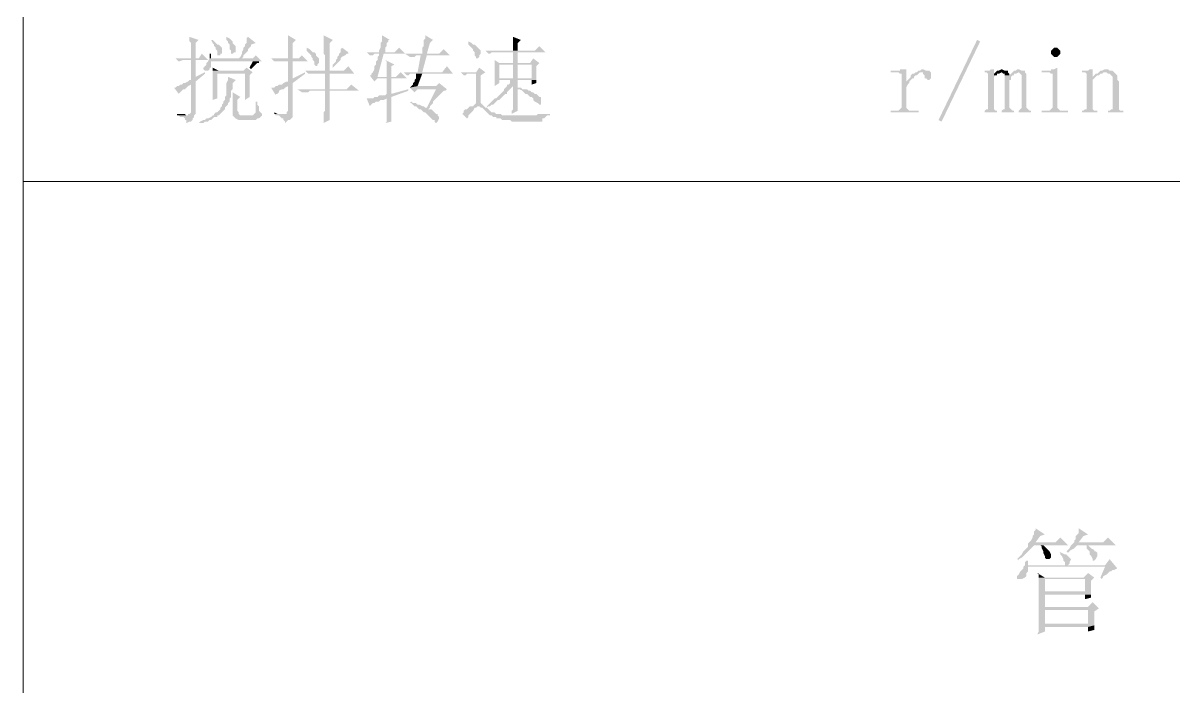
# Model space of a CAD drawing. Header units: millimetres. Extents: x 6 to 291, y 3 to 207.
# Drawn here: x 215.05 to 246.67, y 138.18 to 156.42 of the extents above; entities that cross this region are included whole.
import ezdxf

# ---------------------------------------------------------------- set-up
doc = ezdxf.new("R2010")
doc.units = ezdxf.units.MM

msp = doc.modelspace()

# ---------------------------------------------------------------- hatches: boundary and pattern name
at = {"true_color": 0x00b8b8}
h = msp.add_hatch(color=132, dxfattribs=at)
h.dxf.hatch_style = 2
h.paths.add_polyline_path([(219.625192, 156.040667), (219.625192, 155.913667), (219.667526, 155.871333), (219.667526, 155.448), (219.794526, 155.448), (219.794526, 155.871333), (219.879192, 155.956)])
h = msp.add_hatch(color=132, dxfattribs=at)
h.dxf.hatch_style = 2
h.paths.add_polyline_path([(220.260192, 155.956), (220.217859, 155.956), (220.260192, 155.871333), (220.302526, 155.829), (220.302526, 155.786667), (220.344859, 155.744333), (220.344859, 155.702), (220.387192, 155.659667), (220.387192, 155.617333), (220.387192, 155.532667), (220.471859, 155.532667), (220.471859, 155.575), (220.514192, 155.575), (220.514192, 155.744333), (220.471859, 155.786667), (220.429526, 155.829), (220.387192, 155.829), (220.344859, 155.871333), (220.302526, 155.913667)])
h = msp.add_hatch(color=132, dxfattribs=at)
h.dxf.hatch_style = 2
h.paths.add_polyline_path([(220.641192, 156.040667), (220.641192, 155.956), (220.683526, 155.913667), (220.683526, 155.871333), (220.725859, 155.829), (220.725859, 155.702), (220.768192, 155.659667), (220.768192, 155.575), (220.810526, 155.575), (220.852859, 155.617333), (220.895192, 155.617333), (220.895192, 155.786667), (220.852859, 155.829), (220.810526, 155.871333), (220.810526, 155.913667), (220.768192, 155.956), (220.725859, 155.998333)])
h = msp.add_hatch(color=132, dxfattribs=at)
h.dxf.hatch_style = 2
h.paths.add_polyline_path([(221.233859, 156.040667), (221.191526, 155.998333), (221.191526, 155.871333), (221.149192, 155.829), (221.149192, 155.786667), (221.106859, 155.744333), (221.106859, 155.702), (221.064526, 155.617333), (221.064526, 155.575), (221.022192, 155.490333), (220.979859, 155.448), (221.064526, 155.448), (221.106859, 155.490333), (221.106859, 155.532667), (221.149192, 155.575), (221.191526, 155.617333), (221.233859, 155.659667), (221.233859, 155.702), (221.276192, 155.744333), (221.318526, 155.786667), (221.318526, 155.829), (221.445526, 155.871333)])
h = msp.add_hatch(color=132, dxfattribs=at)
h.dxf.hatch_style = 2
h.paths.add_polyline_path([(222.334526, 156.083), (222.334526, 155.448), (222.461526, 155.448), (222.461526, 155.871333), (222.546192, 155.956)])
h = msp.add_hatch(color=132, dxfattribs=at)
h.dxf.hatch_style = 2
h.paths.add_polyline_path([(223.308192, 156.083), (223.308192, 155.956), (223.308192, 155.575), (223.350526, 155.532667), (223.350526, 155.109333), (223.477526, 155.109333), (223.477526, 155.871333), (223.562192, 155.956)])
h = msp.add_hatch(color=132, dxfattribs=at)
h.dxf.hatch_style = 2
h.paths.add_polyline_path([(224.916859, 156.083), (224.916859, 155.913667), (224.874526, 155.871333), (224.874526, 155.744333), (224.832192, 155.659667), (224.832192, 155.617333), (225.001526, 155.617333), (225.001526, 155.744333), (225.043859, 155.786667), (225.043859, 155.871333), (225.086192, 155.913667), (225.086192, 155.956), (225.128526, 155.956)])
h = msp.add_hatch(color=132, dxfattribs=at)
h.dxf.hatch_style = 2
h.paths.add_polyline_path([(226.102192, 156.083), (226.102192, 155.998333), (226.059859, 155.956), (226.059859, 155.786667), (226.017526, 155.744333), (226.017526, 155.575), (226.144526, 155.575), (226.229192, 155.871333), (226.313859, 155.956)])
h = msp.add_hatch(color=132, dxfattribs=at)
h.dxf.hatch_style = 2
h.paths.add_polyline_path([(227.287526, 155.913667), (227.287526, 155.871333), (227.287526, 155.829), (227.329859, 155.786667), (227.372192, 155.744333), (227.414526, 155.702), (227.414526, 155.659667), (227.456859, 155.617333), (227.456859, 155.532667), (227.499192, 155.490333), (227.499192, 155.448), (227.541526, 155.448), (227.583859, 155.490333), (227.583859, 155.532667), (227.626192, 155.575), (227.626192, 155.617333), (227.626192, 155.659667), (227.583859, 155.702), (227.541526, 155.744333), (227.499192, 155.786667), (227.456859, 155.829), (227.414526, 155.829), (227.372192, 155.871333)])
h = msp.add_hatch(color=132, dxfattribs=at)
h.dxf.hatch_style = 2
h.paths.add_polyline_path([(228.515192, 156.040667), (228.515192, 155.659667), (228.642192, 155.659667), (228.642192, 155.871333), (228.726859, 155.956)])
h = msp.add_hatch(color=132, dxfattribs=at)
h.dxf.hatch_style = 2
h.paths.add_polyline_path([(240.283859, 153.712333), (240.199192, 153.754667), (241.257526, 155.956), (241.342192, 155.913667)])
h = msp.add_hatch(color=132, dxfattribs=at)
h.dxf.hatch_style = 2
h.paths.add_polyline_path([(219.963859, 155.575), (219.879192, 155.448), (219.244192, 155.448), (219.328859, 155.363333), (219.455859, 155.405667), (220.133192, 155.405667)])
h = msp.add_hatch(color=132, dxfattribs=at)
h.dxf.hatch_style = 2
h.paths.add_polyline_path([(220.217859, 155.575), (220.175526, 155.575), (220.175526, 155.448), (220.217859, 155.448)])
h = msp.add_hatch(color=132, dxfattribs=at)
h.dxf.hatch_style = 2
h.paths.add_polyline_path([(222.842526, 155.744333), (222.842526, 155.659667), (222.884859, 155.617333), (222.927192, 155.575), (222.969526, 155.532667), (222.969526, 155.490333), (223.011859, 155.448), (223.011859, 155.405667), (223.054192, 155.363333), (223.054192, 155.278667), (223.096526, 155.236333), (223.138859, 155.236333), (223.138859, 155.278667), (223.181192, 155.321), (223.181192, 155.448), (223.138859, 155.490333), (223.096526, 155.532667), (223.096526, 155.575), (223.054192, 155.617333), (223.011859, 155.617333), (222.969526, 155.659667), (222.927192, 155.702)])
h = msp.add_hatch(color=132, dxfattribs=at)
h.dxf.hatch_style = 2
h.paths.add_polyline_path([(223.816192, 155.744333), (223.773859, 155.702), (223.773859, 155.617333), (223.731526, 155.575), (223.731526, 155.532667), (223.689192, 155.490333), (223.689192, 155.448), (223.646859, 155.405667), (223.646859, 155.363333), (223.604526, 155.321), (223.562192, 155.278667), (223.562192, 155.194), (223.604526, 155.236333), (223.646859, 155.278667), (223.689192, 155.321), (223.731526, 155.363333), (223.773859, 155.405667), (223.773859, 155.448), (223.816192, 155.490333), (223.900859, 155.532667), (223.943192, 155.575), (223.985526, 155.575), (223.985526, 155.617333)])
h = msp.add_hatch(color=132, dxfattribs=at)
h.dxf.hatch_style = 2
h.paths.add_polyline_path([(225.382526, 155.744333), (225.255526, 155.617333), (224.493526, 155.617333), (224.578192, 155.532667), (224.662859, 155.532667), (224.705192, 155.575), (225.551859, 155.575)])
h = msp.add_hatch(color=132, dxfattribs=at)
h.dxf.hatch_style = 2
h.paths.add_polyline_path([(224.959192, 155.575), (224.832192, 155.575), (224.832192, 155.532667), (224.789859, 155.490333), (224.789859, 155.405667), (224.747526, 155.363333), (224.747526, 155.278667), (224.705192, 155.236333), (224.705192, 155.151667), (224.662859, 155.067), (224.620526, 155.024667), (224.620526, 154.982333), (224.578192, 154.982333), (224.705192, 154.813), (224.789859, 154.897667), (225.594192, 154.897667), (224.789859, 154.94)])
h = msp.add_hatch(color=132, dxfattribs=at)
h.dxf.hatch_style = 2
h.paths.add_polyline_path([(226.610192, 155.702), (226.483192, 155.575), (225.551859, 155.575), (225.678859, 155.490333), (225.805859, 155.490333), (225.848192, 155.532667), (226.779526, 155.532667)])
h = msp.add_hatch(color=132, dxfattribs=at)
h.dxf.hatch_style = 2
h.paths.add_polyline_path([(229.234859, 155.786667), (229.107859, 155.659667), (227.753192, 155.659667), (227.837859, 155.575), (227.880192, 155.575), (227.922526, 155.617333), (229.404192, 155.617333)])
h = msp.add_hatch(color=132, dxfattribs=at)
h.dxf.hatch_style = 2
h.paths.add_polyline_path([(228.642192, 155.617333), (228.515192, 155.617333), (228.515192, 155.321), (228.134192, 155.321), (228.642192, 155.321)])
h = msp.add_hatch(color=132, dxfattribs=at)
h.dxf.hatch_style = 2
h.paths.add_polyline_path([(243.416526, 155.744333), (243.374192, 155.744333), (243.331859, 155.702), (243.289526, 155.659667), (243.289526, 155.617333), (243.289526, 155.575), (243.331859, 155.532667), (243.374192, 155.490333), (243.458859, 155.490333), (243.501192, 155.532667), (243.543526, 155.575), (243.543526, 155.659667), (243.501192, 155.702), (243.458859, 155.744333)])
h = msp.add_hatch(color=132, dxfattribs=at)
h.dxf.hatch_style = 2
h.paths.add_polyline_path([(219.794526, 155.405667), (219.667526, 155.405667), (219.667526, 154.855333), (219.794526, 154.94)])
h = msp.add_hatch(color=132, dxfattribs=at)
h.dxf.hatch_style = 2
h.paths.add_polyline_path([(220.133192, 155.363333), (220.090859, 155.321), (220.090859, 155.278667), (220.048526, 155.236333), (220.006192, 155.194), (220.006192, 155.151667), (220.048526, 155.109333), (220.133192, 155.109333), (220.175526, 155.151667), (220.175526, 155.194), (220.217859, 155.194), (220.217859, 155.363333), (221.360859, 155.363333)])
h = msp.add_hatch(color=132, dxfattribs=at)
h.dxf.hatch_style = 2
h.paths.add_polyline_path([(221.445526, 155.532667), (221.360859, 155.448), (220.175526, 155.448), (220.133192, 155.363333), (221.614859, 155.363333)])
h = msp.add_hatch(color=132, dxfattribs=at)
h.dxf.hatch_style = 2
h.paths.add_polyline_path([(221.360859, 155.363333), (221.276192, 155.194), (221.318526, 155.151667), (221.360859, 155.194), (221.403192, 155.236333), (221.445526, 155.278667), (221.487859, 155.321), (221.530192, 155.321), (221.530192, 155.363333), (221.572526, 155.363333)])
h = msp.add_hatch(color=132, dxfattribs=at)
h.dxf.hatch_style = 2
h.paths.add_polyline_path([(222.715526, 155.532667), (222.630859, 155.448), (221.868859, 155.448), (221.953526, 155.363333), (222.884859, 155.363333)])
h = msp.add_hatch(color=132, dxfattribs=at)
h.dxf.hatch_style = 2
h.paths.add_polyline_path([(222.461526, 155.363333), (222.334526, 155.363333), (222.334526, 154.813), (222.461526, 154.897667)])
h = msp.add_hatch(color=132, dxfattribs=at)
h.dxf.hatch_style = 2
h.paths.add_polyline_path([(223.985526, 155.236333), (223.858526, 155.109333), (222.800192, 155.109333), (222.884859, 155.024667), (224.154859, 155.024667)])
h = msp.add_hatch(color=132, dxfattribs=at)
h.dxf.hatch_style = 2
h.paths.add_polyline_path([(225.001526, 155.405667), (225.043859, 155.363333), (225.043859, 154.94), (225.170859, 154.94), (225.170859, 155.236333), (225.255526, 155.278667)])
h = msp.add_hatch(color=132, dxfattribs=at)
h.dxf.hatch_style = 2
h.paths.add_polyline_path([(226.694859, 155.236333), (226.567859, 155.067), (225.509526, 155.067), (225.594192, 154.982333), (225.636526, 154.982333), (225.678859, 155.024667), (226.864192, 155.024667)])
h = msp.add_hatch(color=132, dxfattribs=at)
h.dxf.hatch_style = 2
h.paths.add_polyline_path([(226.144526, 155.532667), (225.975192, 155.532667), (225.890526, 155.067), (226.017526, 155.067)])
h = msp.add_hatch(color=132, dxfattribs=at)
h.dxf.hatch_style = 2
h.paths.add_polyline_path([(228.007192, 155.405667), (228.007192, 154.686), (228.134192, 154.770667), (228.134192, 154.855333), (229.150192, 154.855333), (228.134192, 154.897667), (228.134192, 155.278667), (228.515192, 155.278667), (229.234859, 155.321), (228.134192, 155.321)])
h = msp.add_hatch(color=132, dxfattribs=at)
h.dxf.hatch_style = 2
h.paths.add_polyline_path([(229.234859, 155.321), (228.515192, 155.278667), (229.023192, 155.278667), (229.023192, 154.897667), (228.134192, 154.897667), (229.150192, 154.855333), (229.150192, 155.236333)])
h = msp.add_hatch(color=132, dxfattribs=at)
h.dxf.hatch_style = 2
h.paths.add_polyline_path([(228.515192, 155.278667), (228.515192, 154.897667), (228.642192, 154.897667), (228.642192, 155.278667), (229.023192, 155.278667)])
h = msp.add_hatch(color=132, dxfattribs=at)
h.dxf.hatch_style = 2
h.paths.add_polyline_path([(229.065526, 155.448), (228.980859, 155.321), (228.642192, 155.321), (229.234859, 155.321)])
h = msp.add_hatch(color=132, dxfattribs=at)
h.dxf.hatch_style = 2
h.paths.add_polyline_path([(220.048526, 155.067), (219.794526, 154.94), (219.667526, 154.855333), (219.625192, 154.855333), (219.582859, 154.813), (219.498192, 154.770667), (219.455859, 154.770667), (219.667526, 154.728333), (219.667526, 153.966333), (219.625192, 153.924), (219.582859, 153.924), (219.582859, 153.881667), (219.286526, 153.881667), (219.328859, 153.881667), (219.371192, 153.839333), (219.455859, 153.839333), (219.498192, 153.797), (219.498192, 153.754667), (219.540526, 153.754667), (219.540526, 153.67), (219.625192, 153.712333), (219.667526, 153.712333), (219.709859, 153.754667), (219.709859, 153.797), (219.752192, 153.839333), (219.752192, 153.881667), (219.794526, 153.924), (219.794526, 154.813), (220.048526, 155.024667)])
h = msp.add_hatch(color=132, dxfattribs=at)
h.dxf.hatch_style = 2
h.paths.add_polyline_path([(220.683526, 154.94), (220.683526, 154.855333), (220.641192, 154.770667), (220.641192, 154.432), (220.598859, 154.389667), (220.598859, 154.305), (220.556526, 154.262667), (220.556526, 154.220333), (220.514192, 154.178), (220.514192, 154.135667), (220.471859, 154.093333), (220.471859, 154.051), (220.429526, 154.008667), (220.387192, 153.966333), (220.344859, 153.966333), (220.302526, 153.924), (220.302526, 153.881667), (220.260192, 153.881667), (220.217859, 153.839333), (220.133192, 153.797), (220.090859, 153.797), (220.048526, 153.754667), (220.006192, 153.754667), (219.921526, 153.712333), (219.879192, 153.67), (220.006192, 153.67), (220.048526, 153.712333), (220.133192, 153.712333), (220.175526, 153.754667), (220.217859, 153.754667), (220.260192, 153.797), (220.302526, 153.839333), (220.387192, 153.839333), (220.387192, 153.881667), (220.429526, 153.881667), (220.471859, 153.924), (220.514192, 153.966333), (220.556526, 154.008667), (220.598859, 154.051), (220.598859, 154.093333), (220.641192, 154.135667), (220.683526, 154.178), (220.683526, 154.220333), (220.725859, 154.262667), (220.725859, 154.347333), (220.768192, 154.389667), (220.768192, 154.559), (220.810526, 154.601333), (220.810526, 154.770667), (220.895192, 154.855333)])
h = msp.add_hatch(color=132, dxfattribs=at)
h.dxf.hatch_style = 2
h.paths.add_polyline_path([(220.260192, 155.194), (220.260192, 155.151667), (220.260192, 155.109333), (220.429526, 155.109333)])
h = msp.add_hatch(color=132, dxfattribs=at)
h.dxf.hatch_style = 2
h.paths.add_polyline_path([(221.191526, 155.194), (221.106859, 155.109333), (220.260192, 155.109333), (220.260192, 155.024667), (221.149192, 155.024667), (221.149192, 154.305), (221.276192, 154.389667), (221.276192, 154.432), (221.276192, 154.982333), (221.360859, 155.067)])
h = msp.add_hatch(color=132, dxfattribs=at)
h.dxf.hatch_style = 2
h.paths.add_polyline_path([(220.260192, 155.024667), (220.260192, 154.770667), (220.260192, 154.305), (220.387192, 154.347333), (220.387192, 155.024667), (221.149192, 155.024667)])
h = msp.add_hatch(color=132, dxfattribs=at)
h.dxf.hatch_style = 2
h.paths.add_polyline_path([(222.800192, 155.067), (222.461526, 154.897667), (222.334526, 154.813), (222.292192, 154.813), (222.207526, 154.770667), (222.165192, 154.728333), (222.080526, 154.728333), (222.334526, 154.686), (222.334526, 154.008667), (222.292192, 153.966333), (222.292192, 153.924), (221.953526, 153.924), (221.995859, 153.881667), (222.080526, 153.881667), (222.122859, 153.839333), (222.165192, 153.797), (222.207526, 153.797), (222.207526, 153.754667), (222.249859, 153.712333), (222.249859, 153.67), (222.292192, 153.712333), (222.334526, 153.754667), (222.376859, 153.754667), (222.419192, 153.797), (222.461526, 153.839333), (222.461526, 154.770667), (222.800192, 155.024667)])
h = msp.add_hatch(color=132, dxfattribs=at)
h.dxf.hatch_style = 2
h.paths.add_polyline_path([(223.477526, 154.601333), (223.477526, 155.024667), (223.350526, 155.024667), (223.350526, 154.601333)])
h = msp.add_hatch(color=132, dxfattribs=at)
h.dxf.hatch_style = 2
h.paths.add_polyline_path([(225.424859, 155.067), (225.297859, 154.94), (224.789859, 154.94), (225.594192, 154.897667)])
h = msp.add_hatch(color=132, dxfattribs=at)
h.dxf.hatch_style = 2
h.paths.add_polyline_path([(226.017526, 155.024667), (225.848192, 155.024667), (225.848192, 154.897667), (225.805859, 154.855333), (225.805859, 154.813), (225.763526, 154.770667), (225.763526, 154.728333), (225.721192, 154.686), (225.678859, 154.643667), (225.890526, 154.686)])
h = msp.add_hatch(color=132, dxfattribs=at)
h.dxf.hatch_style = 2
h.paths.add_polyline_path([(227.583859, 155.194), (227.499192, 155.067), (227.075859, 155.067), (227.160526, 154.982333), (227.202859, 154.982333), (227.245192, 155.024667), (227.499192, 155.024667), (227.753192, 155.067)])
h = msp.add_hatch(color=132, dxfattribs=at)
h.dxf.hatch_style = 2
h.paths.add_polyline_path([(227.753192, 155.067), (227.499192, 155.024667), (227.499192, 154.220333), (227.456859, 154.178), (227.414526, 154.135667), (227.583859, 154.135667), (227.626192, 154.093333), (227.668526, 154.093333), (227.753192, 154.008667), (227.795526, 153.966333), (227.837859, 153.924), (227.880192, 153.881667), (228.684526, 153.881667), (228.218859, 153.881667), (228.176526, 153.924), (228.049526, 153.924), (228.007192, 153.966333), (227.922526, 153.966333), (227.880192, 154.008667), (227.837859, 154.051), (227.795526, 154.093333), (227.753192, 154.093333), (227.710859, 154.135667), (227.668526, 154.178), (227.626192, 154.220333), (227.626192, 154.982333)])
h = msp.add_hatch(color=132, dxfattribs=at)
h.dxf.hatch_style = 2
h.paths.add_polyline_path([(239.310192, 155.151667), (239.140859, 155.151667), (239.140859, 155.109333), (238.886859, 155.109333), (238.886859, 155.067), (239.098526, 155.067), (239.140859, 155.024667), (239.183192, 155.024667), (239.183192, 154.093333), (239.140859, 154.051), (239.098526, 154.008667), (238.886859, 154.008667), (238.886859, 153.966333), (239.648859, 153.966333), (239.648859, 154.008667), (239.394859, 154.008667), (239.352526, 154.051), (239.310192, 154.093333), (239.310192, 154.643667), (239.352526, 154.728333), (239.394859, 154.770667), (239.310192, 154.813)])
h = msp.add_hatch(color=132, dxfattribs=at)
h.dxf.hatch_style = 2
h.paths.add_polyline_path([(239.564192, 155.067), (239.521859, 155.024667), (239.479526, 155.024667), (239.437192, 154.982333), (239.437192, 154.94), (239.394859, 154.897667), (239.352526, 154.855333), (239.310192, 154.813), (239.394859, 154.770667), (239.394859, 154.813), (239.437192, 154.855333), (239.479526, 154.897667), (239.521859, 154.897667), (239.521859, 154.94), (239.564192, 154.982333), (239.606526, 154.982333), (239.648859, 155.024667), (239.691192, 155.067), (239.733526, 155.067)])
h = msp.add_hatch(color=132, dxfattribs=at)
h.dxf.hatch_style = 2
h.paths.add_polyline_path([(239.775859, 155.151667), (239.733526, 155.151667), (239.691192, 155.109333), (239.648859, 155.109333), (239.606526, 155.067), (239.564192, 155.067), (239.775859, 155.067), (239.775859, 155.024667), (239.818192, 154.982333), (239.818192, 154.897667), (239.860526, 154.897667), (239.902859, 154.855333), (239.945192, 154.855333), (239.987526, 154.897667), (239.987526, 154.982333), (239.987526, 155.067), (239.945192, 155.109333), (239.860526, 155.109333)])
h = msp.add_hatch(color=132, dxfattribs=at)
h.dxf.hatch_style = 2
h.paths.add_polyline_path([(241.723192, 155.151667), (241.638526, 155.151667), (241.596192, 155.109333), (241.469192, 155.109333), (241.469192, 155.067), (241.511526, 155.067), (241.553859, 155.024667), (241.553859, 154.093333), (241.553859, 154.051), (241.511526, 154.051), (241.469192, 154.008667), (241.469192, 153.966333), (241.807859, 153.966333), (241.807859, 154.008667), (241.765526, 154.008667), (241.723192, 154.051), (241.723192, 154.855333), (241.723192, 154.94), (241.765526, 154.982333), (241.723192, 154.982333)])
h = msp.add_hatch(color=132, dxfattribs=at)
h.dxf.hatch_style = 2
h.paths.add_polyline_path([(241.765526, 155.067), (241.723192, 155.024667), (241.723192, 154.982333), (241.807859, 154.982333), (241.807859, 155.024667), (241.850192, 155.024667), (241.934859, 155.067)])
h = msp.add_hatch(color=132, dxfattribs=at)
h.dxf.hatch_style = 2
h.paths.add_polyline_path([(241.934859, 155.151667), (241.850192, 155.109333), (241.807859, 155.109333), (241.765526, 155.067), (241.934859, 155.067), (241.977192, 155.024667), (242.019526, 155.024667), (242.019526, 154.982333), (242.146526, 154.982333), (242.146526, 155.024667), (242.104192, 155.067), (242.104192, 155.109333), (242.019526, 155.109333)])
h = msp.add_hatch(color=132, dxfattribs=at)
h.dxf.hatch_style = 2
h.paths.add_polyline_path([(242.400526, 155.151667), (242.358192, 155.151667), (242.315859, 155.109333), (242.273526, 155.109333), (242.231192, 155.067), (242.188859, 155.024667), (242.146526, 154.982333), (242.019526, 154.982333), (242.019526, 154.093333), (242.019526, 154.051), (241.977192, 154.051), (241.934859, 154.008667), (241.934859, 153.966333), (242.273526, 153.966333), (242.273526, 154.008667), (242.231192, 154.008667), (242.188859, 154.051), (242.146526, 154.093333), (242.146526, 154.855333), (242.188859, 154.855333), (242.188859, 154.94), (242.231192, 154.982333), (242.273526, 154.982333), (242.273526, 155.024667), (242.315859, 155.024667), (242.400526, 155.067), (242.569859, 155.067), (242.569859, 155.109333), (242.485192, 155.109333)])
h = msp.add_hatch(color=132, dxfattribs=at)
h.dxf.hatch_style = 2
h.paths.add_polyline_path([(242.569859, 155.067), (242.400526, 155.067), (242.442859, 155.024667), (242.485192, 154.982333), (242.485192, 154.093333), (242.442859, 154.051), (242.400526, 154.008667), (242.400526, 153.966333), (242.739192, 153.966333), (242.739192, 154.008667), (242.696859, 154.008667), (242.654526, 154.051), (242.612192, 154.093333), (242.612192, 154.897667), (242.612192, 155.024667)])
h = msp.add_hatch(color=132, dxfattribs=at)
h.dxf.hatch_style = 2
h.paths.add_polyline_path([(243.458859, 155.194), (243.374192, 155.151667), (243.289526, 155.151667), (243.289526, 155.109333), (243.035526, 155.109333), (243.035526, 155.067), (243.247192, 155.067), (243.289526, 155.024667), (243.331859, 155.024667), (243.331859, 154.093333), (243.289526, 154.051), (243.247192, 154.008667), (243.035526, 154.008667), (243.035526, 153.966333), (243.755192, 153.966333), (243.755192, 154.008667), (243.543526, 154.008667), (243.501192, 154.051), (243.458859, 154.093333)])
h = msp.add_hatch(color=132, dxfattribs=at)
h.dxf.hatch_style = 2
h.paths.add_polyline_path([(244.432526, 155.151667), (244.347859, 155.151667), (244.305526, 155.109333), (244.136192, 155.109333), (244.136192, 155.067), (244.220859, 155.067), (244.263192, 155.024667), (244.263192, 154.093333), (244.263192, 154.051), (244.220859, 154.051), (244.178526, 154.008667), (244.136192, 154.008667), (244.136192, 153.966333), (244.559526, 153.966333), (244.559526, 154.008667), (244.474859, 154.008667), (244.432526, 154.051), (244.432526, 154.855333), (244.474859, 154.897667), (244.432526, 154.94)])
h = msp.add_hatch(color=132, dxfattribs=at)
h.dxf.hatch_style = 2
h.paths.add_polyline_path([(244.813526, 155.151667), (244.771192, 155.151667), (244.686526, 155.109333), (244.644192, 155.109333), (244.601859, 155.067), (244.559526, 155.024667), (244.517192, 155.024667), (244.474859, 154.982333), (244.432526, 154.94), (244.474859, 154.897667), (244.517192, 154.94), (244.559526, 154.982333), (244.601859, 154.982333), (244.644192, 155.024667), (244.686526, 155.024667), (244.728859, 155.067), (245.025192, 155.067), (244.982859, 155.109333), (244.898192, 155.109333), (244.855859, 155.151667)])
h = msp.add_hatch(color=132, dxfattribs=at)
h.dxf.hatch_style = 2
h.paths.add_polyline_path([(245.025192, 155.067), (244.771192, 155.067), (244.813526, 155.067), (244.855859, 155.024667), (244.898192, 155.024667), (244.940526, 154.982333), (244.982859, 154.94), (244.982859, 154.093333), (244.982859, 154.051), (244.940526, 154.051), (244.898192, 154.008667), (244.855859, 154.008667), (244.855859, 153.966333), (245.279192, 153.966333), (245.279192, 154.008667), (245.194526, 154.008667), (245.152192, 154.051), (245.152192, 154.813), (245.109859, 154.855333), (245.109859, 154.982333), (245.067526, 155.024667)])
h = msp.add_hatch(color=132, dxfattribs=at)
h.dxf.hatch_style = 2
h.paths.add_polyline_path([(219.455859, 154.770667), (219.413526, 154.728333), (219.371192, 154.728333), (219.328859, 154.686), (219.286526, 154.686), (219.244192, 154.643667), (219.201859, 154.643667), (219.328859, 154.474333), (219.371192, 154.516667), (219.413526, 154.559), (219.455859, 154.601333), (219.498192, 154.601333), (219.540526, 154.643667), (219.582859, 154.686), (219.667526, 154.728333)])
h = msp.add_hatch(color=132, dxfattribs=at)
h.dxf.hatch_style = 2
h.paths.add_polyline_path([(222.080526, 154.728333), (222.038192, 154.686), (221.995859, 154.686), (221.953526, 154.643667), (221.868859, 154.643667), (221.995859, 154.432), (221.995859, 154.474333), (222.038192, 154.474333), (222.080526, 154.516667), (222.080526, 154.559), (222.165192, 154.601333), (222.207526, 154.601333), (222.249859, 154.643667), (222.334526, 154.686)])
h = msp.add_hatch(color=132, dxfattribs=at)
h.dxf.hatch_style = 2
h.paths.add_polyline_path([(224.070192, 154.728333), (223.943192, 154.601333), (222.588526, 154.601333), (222.715526, 154.516667), (222.884859, 154.516667), (222.927192, 154.559), (224.281859, 154.559)])
h = msp.add_hatch(color=132, dxfattribs=at)
h.dxf.hatch_style = 2
h.paths.add_polyline_path([(225.636526, 154.601333), (225.170859, 154.474333), (225.043859, 154.474333), (225.001526, 154.432), (224.832192, 154.432), (224.789859, 154.389667), (224.705192, 154.389667), (224.662859, 154.347333), (224.578192, 154.347333), (225.043859, 154.347333), (225.043859, 153.712333), (225.001526, 153.67), (225.170859, 153.712333), (225.170859, 154.389667), (225.636526, 154.559)])
h = msp.add_hatch(color=132, dxfattribs=at)
h.dxf.hatch_style = 2
h.paths.add_polyline_path([(225.170859, 154.474333), (225.170859, 154.897667), (225.043859, 154.897667), (225.043859, 154.474333)])
h = msp.add_hatch(color=132, dxfattribs=at)
h.dxf.hatch_style = 2
h.paths.add_polyline_path([(226.483192, 154.770667), (226.398526, 154.686), (225.890526, 154.686), (225.678859, 154.643667), (226.398526, 154.601333), (226.144526, 154.093333), (226.186859, 154.051), (226.229192, 154.093333), (226.229192, 154.135667), (226.271526, 154.178), (226.313859, 154.220333), (226.313859, 154.262667), (226.356192, 154.305), (226.398526, 154.347333), (226.440859, 154.389667), (226.483192, 154.432), (226.525526, 154.474333), (226.567859, 154.516667), (226.610192, 154.559), (226.652526, 154.559), (226.694859, 154.601333)])
h = msp.add_hatch(color=132, dxfattribs=at)
h.dxf.hatch_style = 2
h.paths.add_polyline_path([(225.678859, 154.643667), (225.805859, 154.516667), (225.890526, 154.601333), (226.398526, 154.601333)])
h = msp.add_hatch(color=132, dxfattribs=at)
h.dxf.hatch_style = 2
h.paths.add_polyline_path([(228.345859, 154.728333), (228.345859, 154.686), (228.303526, 154.643667), (228.261192, 154.601333), (228.261192, 154.559), (228.218859, 154.516667), (228.176526, 154.474333), (228.134192, 154.432), (228.091859, 154.389667), (228.049526, 154.347333), (228.007192, 154.347333), (227.964859, 154.305), (227.922526, 154.262667), (227.880192, 154.220333), (227.837859, 154.178), (227.795526, 154.135667), (227.795526, 154.093333), (227.837859, 154.135667), (227.880192, 154.135667), (227.922526, 154.178), (227.964859, 154.178), (228.007192, 154.220333), (228.049526, 154.262667), (228.091859, 154.305), (228.134192, 154.305), (228.176526, 154.347333), (228.218859, 154.389667), (228.261192, 154.432), (228.303526, 154.474333), (228.345859, 154.474333), (228.345859, 154.516667), (228.388192, 154.559), (228.430526, 154.601333), (228.472859, 154.643667), (228.515192, 154.686)])
h = msp.add_hatch(color=132, dxfattribs=at)
h.dxf.hatch_style = 2
h.paths.add_polyline_path([(228.642192, 154.855333), (228.430526, 154.855333), (228.430526, 154.770667), (228.388192, 154.728333), (228.345859, 154.728333), (228.515192, 154.686), (228.515192, 154.051), (228.472859, 154.008667), (228.472859, 153.924), (228.642192, 154.008667), (228.642192, 154.601333), (228.769192, 154.601333), (228.726859, 154.643667), (228.642192, 154.643667)])
h = msp.add_hatch(color=132, dxfattribs=at)
h.dxf.hatch_style = 2
h.paths.add_polyline_path([(228.769192, 154.601333), (228.642192, 154.601333), (228.684526, 154.601333), (228.769192, 154.559), (228.811526, 154.516667), (228.853859, 154.474333), (228.896192, 154.474333), (228.938526, 154.432), (228.980859, 154.389667), (229.023192, 154.389667), (229.065526, 154.347333), (229.065526, 154.305), (229.107859, 154.262667), (229.192526, 154.220333), (229.234859, 154.178), (229.277192, 154.178), (229.277192, 154.389667), (229.234859, 154.389667), (229.192526, 154.432), (229.150192, 154.474333), (229.107859, 154.474333), (229.065526, 154.516667), (229.023192, 154.516667), (228.980859, 154.559), (228.938526, 154.559), (228.896192, 154.601333), (228.811526, 154.601333)])
h = msp.add_hatch(color=132, dxfattribs=at)
h.dxf.hatch_style = 2
h.paths.add_polyline_path([(229.150192, 154.855333), (229.023192, 154.855333), (229.023192, 154.728333), (229.150192, 154.770667), (229.150192, 154.813)])
h = msp.add_hatch(color=132, dxfattribs=at)
h.dxf.hatch_style = 2
h.paths.add_polyline_path([(220.810526, 154.516667), (220.810526, 153.881667), (221.064526, 153.881667), (221.022192, 153.881667), (220.979859, 153.924), (220.979859, 153.966333), (220.937526, 154.008667), (220.937526, 154.305), (221.022192, 154.389667)])
h = msp.add_hatch(color=132, dxfattribs=at)
h.dxf.hatch_style = 2
h.paths.add_polyline_path([(223.477526, 154.559), (223.350526, 154.559), (223.350526, 154.093333), (223.350526, 154.008667), (223.308192, 153.966333), (223.308192, 153.67), (223.477526, 153.754667), (223.477526, 154.051)])
h = msp.add_hatch(color=132, dxfattribs=at)
h.dxf.hatch_style = 2
h.paths.add_polyline_path([(224.578192, 154.347333), (224.493526, 154.347333), (224.578192, 154.135667), (224.620526, 154.178), (224.662859, 154.220333), (224.705192, 154.220333), (224.747526, 154.262667), (224.832192, 154.262667), (224.874526, 154.305), (224.959192, 154.305), (225.043859, 154.347333)])
h = msp.add_hatch(color=132, dxfattribs=at)
h.dxf.hatch_style = 2
h.paths.add_polyline_path([(221.487859, 154.262667), (221.445526, 154.262667), (221.445526, 153.966333), (221.403192, 153.924), (221.360859, 153.881667), (220.810526, 153.881667), (220.852859, 153.839333), (220.895192, 153.797), (220.979859, 153.754667), (221.445526, 153.754667), (221.487859, 153.797), (221.530192, 153.797), (221.572526, 153.839333), (221.614859, 153.881667), (221.614859, 153.924), (221.572526, 153.966333), (221.530192, 154.008667), (221.530192, 154.135667), (221.487859, 154.178), (221.487859, 154.220333)])
h = msp.add_hatch(color=132, dxfattribs=at)
h.dxf.hatch_style = 2
h.paths.add_polyline_path([(221.953526, 153.966333), (221.953526, 153.924), (222.249859, 153.924), (222.038192, 153.924)])
h = msp.add_hatch(color=132, dxfattribs=at)
h.dxf.hatch_style = 2
h.paths.add_polyline_path([(225.721192, 154.262667), (225.678859, 154.220333), (225.721192, 154.220333), (225.763526, 154.178), (225.805859, 154.135667), (225.848192, 154.135667), (225.890526, 154.093333), (225.932859, 154.051), (225.975192, 154.051), (226.017526, 154.008667), (226.059859, 153.966333), (226.102192, 153.966333), (226.144526, 153.924), (226.186859, 153.881667), (226.229192, 153.839333), (226.271526, 153.797), (226.313859, 153.754667), (226.356192, 153.754667), (226.356192, 153.712333), (226.398526, 153.67), (226.440859, 153.712333), (226.483192, 153.797), (226.483192, 153.839333), (226.440859, 153.881667), (226.440859, 153.924), (226.398526, 153.924), (226.356192, 153.966333), (226.313859, 154.008667), (226.271526, 154.051), (226.186859, 154.051), (226.144526, 154.093333), (226.102192, 154.093333), (226.059859, 154.135667), (226.017526, 154.135667), (225.932859, 154.178), (225.890526, 154.178), (225.848192, 154.220333), (225.763526, 154.220333)])
h = msp.add_hatch(color=132, dxfattribs=at)
h.dxf.hatch_style = 2
h.paths.add_polyline_path([(227.414526, 154.135667), (227.329859, 154.135667), (227.287526, 154.093333), (227.245192, 154.051), (227.202859, 154.051), (227.160526, 154.008667), (227.160526, 153.966333), (227.118192, 153.924), (227.245192, 153.797), (227.287526, 153.839333), (227.287526, 153.881667), (227.329859, 153.924), (227.372192, 153.966333), (227.414526, 154.008667), (227.456859, 154.093333), (227.499192, 154.093333), (227.541526, 154.135667), (227.583859, 154.135667)])
h = msp.add_hatch(color=132, dxfattribs=at)
h.dxf.hatch_style = 2
h.paths.add_polyline_path([(219.286526, 153.924), (219.286526, 153.881667), (219.540526, 153.881667), (219.498192, 153.924), (219.371192, 153.924)])
h = msp.add_hatch(color=132, dxfattribs=at)
h.dxf.hatch_style = 2
h.paths.add_polyline_path([(229.531192, 153.924), (229.192526, 153.924), (229.150192, 153.881667), (227.922526, 153.881667), (227.964859, 153.839333), (228.049526, 153.839333), (228.049526, 153.797), (228.176526, 153.797), (228.218859, 153.754667), (228.430526, 153.754667), (228.472859, 153.712333), (229.319526, 153.712333), (229.319526, 153.797), (229.361859, 153.797), (229.404192, 153.839333), (229.446526, 153.881667), (229.531192, 153.881667)])
h = msp.add_hatch(color=132, dxfattribs=at)
h.dxf.hatch_style = 2
h.paths.add_polyline_path([(243.543526, 142.282333), (243.416526, 142.155333), (242.866192, 142.155333), (242.654526, 142.113), (242.654526, 142.028333), (242.612192, 141.986), (242.569859, 141.943667), (242.527526, 141.901333), (242.485192, 141.816667), (242.442859, 141.774333), (242.400526, 141.732), (242.358192, 141.689667), (242.400526, 141.647333), (242.400526, 141.689667), (242.485192, 141.732), (242.527526, 141.774333), (242.569859, 141.816667), (242.612192, 141.859), (242.654526, 141.901333), (242.696859, 141.943667), (242.739192, 141.986), (242.781526, 142.028333), (242.823859, 142.070667), (243.755192, 142.070667)])
h = msp.add_hatch(color=132, dxfattribs=at)
h.dxf.hatch_style = 2
h.paths.add_polyline_path([(242.866192, 142.536333), (242.866192, 142.494), (242.823859, 142.451667), (242.823859, 142.367), (242.781526, 142.324667), (242.781526, 142.282333), (242.739192, 142.197667), (242.696859, 142.155333), (242.654526, 142.113), (242.866192, 142.155333), (242.993192, 142.324667), (243.120192, 142.367)])
h = msp.add_hatch(color=132, dxfattribs=at)
h.dxf.hatch_style = 2
h.paths.add_polyline_path([(244.855859, 142.282333), (244.728859, 142.155333), (244.051526, 142.155333), (243.882192, 142.113), (243.839859, 142.070667), (243.797526, 141.986), (243.755192, 141.943667), (243.712859, 141.901333), (243.755192, 141.859), (243.797526, 141.901333), (243.839859, 141.943667), (243.924526, 141.986), (243.966859, 142.028333), (244.009192, 142.070667), (245.067526, 142.070667)])
h = msp.add_hatch(color=132, dxfattribs=at)
h.dxf.hatch_style = 2
h.paths.add_polyline_path([(244.051526, 142.536333), (244.051526, 142.409333), (244.009192, 142.367), (243.966859, 142.324667), (243.966859, 142.24), (243.924526, 142.197667), (243.924526, 142.155333), (243.882192, 142.113), (244.051526, 142.155333), (244.178526, 142.324667), (244.305526, 142.367)])
h = msp.add_hatch(color=132, dxfattribs=at)
h.dxf.hatch_style = 2
h.paths.add_polyline_path([(243.077859, 142.070667), (242.993192, 142.070667), (243.035526, 142.028333), (243.035526, 141.986), (243.077859, 141.901333), (243.077859, 141.859), (243.120192, 141.774333), (243.120192, 141.732), (243.162526, 141.689667), (243.247192, 141.689667), (243.289526, 141.732), (243.289526, 141.816667), (243.247192, 141.901333), (243.204859, 141.943667), (243.162526, 141.986), (243.120192, 142.028333)])
h = msp.add_hatch(color=132, dxfattribs=at)
h.dxf.hatch_style = 2
h.paths.add_polyline_path([(244.305526, 142.070667), (244.220859, 142.070667), (244.263192, 142.070667), (244.263192, 141.986), (244.305526, 141.943667), (244.347859, 141.901333), (244.347859, 141.816667), (244.390192, 141.774333), (244.432526, 141.689667), (244.432526, 141.647333), (244.474859, 141.647333), (244.517192, 141.689667), (244.559526, 141.774333), (244.559526, 141.859), (244.517192, 141.901333), (244.474859, 141.901333), (244.474859, 141.943667), (244.390192, 141.986), (244.347859, 142.028333)])
h = msp.add_hatch(color=132, dxfattribs=at)
h.dxf.hatch_style = 2
h.paths.add_polyline_path([(244.898192, 141.689667), (244.771192, 141.520333), (242.569859, 141.520333), (242.527526, 141.478), (244.771192, 141.478), (244.644192, 141.181667), (244.686526, 141.139333), (244.728859, 141.224), (244.813526, 141.266333), (244.855859, 141.308667), (244.898192, 141.351), (244.940526, 141.351), (244.982859, 141.393333), (245.025192, 141.393333), (245.109859, 141.435667)])
h = msp.add_hatch(color=132, dxfattribs=at)
h.dxf.hatch_style = 2
h.paths.add_polyline_path([(242.654526, 141.647333), (242.612192, 141.647333), (242.569859, 141.605), (242.569859, 141.520333), (243.755192, 141.520333), (242.654526, 141.520333)])
h = msp.add_hatch(color=132, dxfattribs=at)
h.dxf.hatch_style = 2
h.paths.add_polyline_path([(243.501192, 141.901333), (243.543526, 141.859), (243.543526, 141.816667), (243.585859, 141.774333), (243.628192, 141.689667), (243.628192, 141.647333), (243.670526, 141.605), (243.670526, 141.520333), (242.654526, 141.520333), (243.755192, 141.520333), (243.797526, 141.562667), (243.797526, 141.605), (243.839859, 141.689667), (243.797526, 141.732), (243.755192, 141.774333), (243.712859, 141.816667), (243.670526, 141.816667), (243.585859, 141.859)])
h = msp.add_hatch(color=132, dxfattribs=at)
h.dxf.hatch_style = 2
h.paths.add_polyline_path([(242.527526, 141.478), (242.527526, 141.435667), (242.485192, 141.393333), (242.442859, 141.351), (242.400526, 141.266333), (242.358192, 141.224), (242.358192, 141.139333), (242.485192, 141.139333), (242.569859, 141.181667), (242.612192, 141.224), (242.612192, 141.308667), (242.654526, 141.351), (242.654526, 141.478), (244.771192, 141.478)])
h = msp.add_hatch(color=132, dxfattribs=at)
h.dxf.hatch_style = 2
h.paths.add_polyline_path([(242.908526, 141.308667), (242.950859, 141.308667), (242.950859, 141.181667), (243.120192, 141.181667)])
h = msp.add_hatch(color=132, dxfattribs=at)
h.dxf.hatch_style = 2
h.paths.add_polyline_path([(244.305526, 141.308667), (244.178526, 141.181667), (242.950859, 141.181667), (242.950859, 140.589), (242.950859, 140.377333), (243.120192, 140.377333), (243.120192, 140.716), (244.390192, 140.716), (244.390192, 140.800667), (243.120192, 140.800667), (243.120192, 141.139333), (244.220859, 141.139333), (244.474859, 141.181667)])
h = msp.add_hatch(color=132, dxfattribs=at)
h.dxf.hatch_style = 2
h.paths.add_polyline_path([(244.474859, 141.181667), (244.220859, 141.139333), (244.220859, 140.800667), (243.120192, 140.800667), (244.390192, 140.800667), (244.390192, 141.097)])
h = msp.add_hatch(color=132, dxfattribs=at)
h.dxf.hatch_style = 2
h.paths.add_polyline_path([(244.390192, 140.716), (244.220859, 140.716), (244.220859, 140.589), (244.390192, 140.631333), (244.390192, 140.673667)])
h = msp.add_hatch(color=132, dxfattribs=at)
h.dxf.hatch_style = 2
h.paths.add_polyline_path([(244.432526, 140.504333), (244.305526, 140.377333), (242.950859, 140.377333), (242.950859, 140.292667), (244.305526, 140.292667), (244.305526, 139.911667), (243.120192, 139.911667), (242.950859, 139.869333), (242.950859, 139.7), (242.908526, 139.615333), (243.120192, 139.7), (243.120192, 139.827), (244.305526, 139.827), (244.474859, 139.869333), (244.474859, 139.996333), (244.474859, 140.250333), (244.601859, 140.335)])
h = msp.add_hatch(color=132, dxfattribs=at)
h.dxf.hatch_style = 2
h.paths.add_polyline_path([(242.950859, 140.292667), (242.950859, 139.869333), (243.120192, 139.911667), (243.120192, 140.292667), (244.305526, 140.292667)])
h = msp.add_hatch(color=132, dxfattribs=at)
h.dxf.hatch_style = 2
h.paths.add_polyline_path([(244.474859, 139.869333), (244.305526, 139.827), (244.305526, 139.7), (244.474859, 139.742333), (244.474859, 139.784667)])

# ---------------------------------------------------------------- linework, layer by layer
at = {"color": 7, "lineweight": 0}
msp.add_lwpolyline([(215.053192, 202.903667), (215.053192, 6.900333)], dxfattribs=at)
at = {"color": 8, "lineweight": 0, "true_color": 0x808080}
msp.add_lwpolyline([(215.053192, 152.061333), (287.10461, 152.061333)], dxfattribs=at)

doc.saveas('drawing.dxf')
